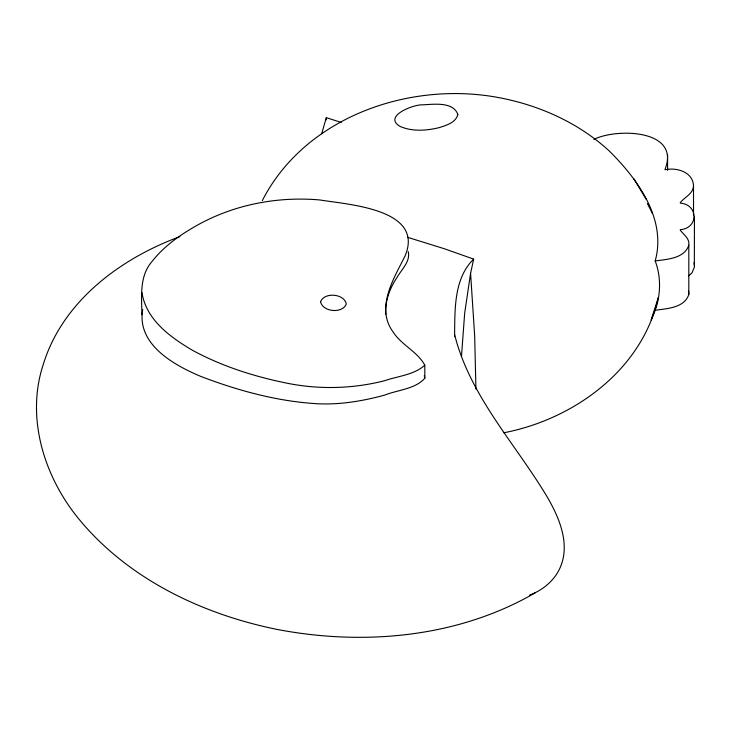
<?xml version="1.0" encoding="UTF-8"?>
<svg xmlns="http://www.w3.org/2000/svg" width="731" height="731" viewBox="0 0 731 731"><rect width="100%" height="100%" fill="white"/><g stroke="black" fill="none" stroke-linecap="round" stroke-linejoin="round"><path stroke-width="1.1" d="M141.933 314.723C141.659 296.658 139.118 275.989 152.222 261.241C164.146 246.073 180.237 234.797 196.922 225.413C234.066 204.552 277.488 196.255 319.794 199.956C347.874 204.607 425.296 208.883 404.919 256.289C393.616 278.73 375.405 307.998 393.132 332.048C401.41 344.977 417.812 351.922 424.793 365.189L424.839 378.192C415.455 389.148 397.298 389.961 384.342 395.206C362.549 401.1 339.942 404.892 317.309 403.74C277.186 401.383 237.877 390.61 200.477 376.291C173.539 364.897 136.578 344.228 142.709 309.615M475.936 389.011L474.666 335.812L470.581 273.284L473.67 259.121L444.43 248.768L407.743 237.365M693.518 215.426L693.518 186.286C693.372 172.178 676.979 167.207 665.274 169.72L664.963 169.501C681.1 129.223 616.279 128.016 593.846 139.429M503.769 432.789C573.835 419.311 641.955 370.041 658.275 297.691L651.211 319.831L655.177 310.264C667.211 308.592 684.417 307.852 688.812 294.52L688.812 245.205C689.9 238.516 683.613 234.669 680.195 230.119L680.415 229.662C698.534 228.173 698.534 204.643 680.415 203.154L680.195 202.697C684.435 197.242 692.741 194.126 693.518 186.286M688.812 294.52L688.62 290.965M461.462 356.472L464.678 313.179L470.581 273.284M424.839 378.192L424.282 375.652M694.45 216.403L694.34 267.263L691.955 272.937L688.511 276.007M688.812 245.205C684.417 258.527 667.229 259.277 655.195 260.949C661.171 276.702 660.806 294.465 655.177 310.264M655.195 260.949C666.855 218.871 637.35 178.675 608.896 150.632C577.179 121.666 536.417 103.948 494.302 96.812C406.281 82 304.507 118.175 262.31 200.577M321.667 133.791L326.328 117.664L341.267 122.452M424.793 365.189C414.23 374.939 397.71 376.136 384.451 380.76C352.333 388.929 318.497 389.696 286.04 382.998C253.767 376.392 221.941 366.222 192.893 350.524C170.707 337.567 145.99 319.776 141.969 292.51M473.67 259.121C453.43 278.822 455.002 310.437 454.572 336.717M535.549 592.631C458.035 637.761 363.526 646.076 276.556 629.318C201.034 613.866 126.71 578.184 77.504 517.356C43.906 475.561 26.024 417.675 43.001 365.29C62.062 301.866 119.93 258.664 179.89 236.634M529.546 595.135C541.89 590.557 552.983 581.812 559.041 569.97C571.304 545.664 559.644 518.206 546.98 496.568C515.108 443.278 469.914 396.12 454.572 334.442M647.346 203.52L652.308 213.205M633.804 178.748L646.167 199.234M408.227 251.583C410.658 261.661 401.365 269.575 396.96 277.579C389.705 288.325 384.963 301.172 385.758 314.275M694.021 262.667L694.45 265.728M667.586 154.616L667.586 170.305M326.328 117.664L326.328 119.902M320.58 301.711C322.636 312.073 342.464 313.864 346.32 304.014C344.264 293.643 324.436 291.852 320.58 301.711M457.825 114.42C455.98 122.625 446.303 125.321 439.294 127.605C426.602 130.685 412.503 131.772 400.232 126.5C382.514 116.375 413.454 104.396 422.29 104.853C433.127 104.405 453.083 101.243 457.825 114.42"/></g></svg>
